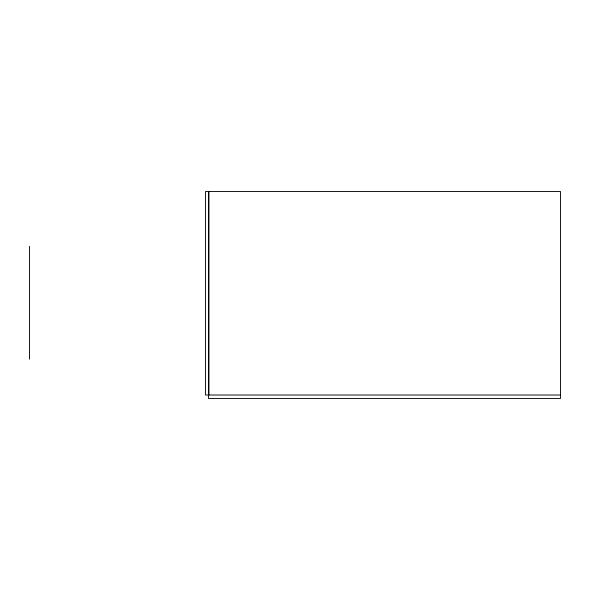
<?xml version="1.0" encoding="UTF-8"?>
<svg xmlns="http://www.w3.org/2000/svg" width="590" height="590" viewBox="0 0 590 590"><rect width="100%" height="100%" fill="white"/><g stroke="black" fill="none" stroke-linecap="round" stroke-linejoin="round"><path stroke-width="0.89" d="M560.5 395.02L205.504 395.02L205.504 191.536L560.5 191.536L560.5 398.464L208.499 398.464L208.499 191.536M208.941 191.536L208.941 395.02M29.5 246.391L29.5 359.185"/></g></svg>
